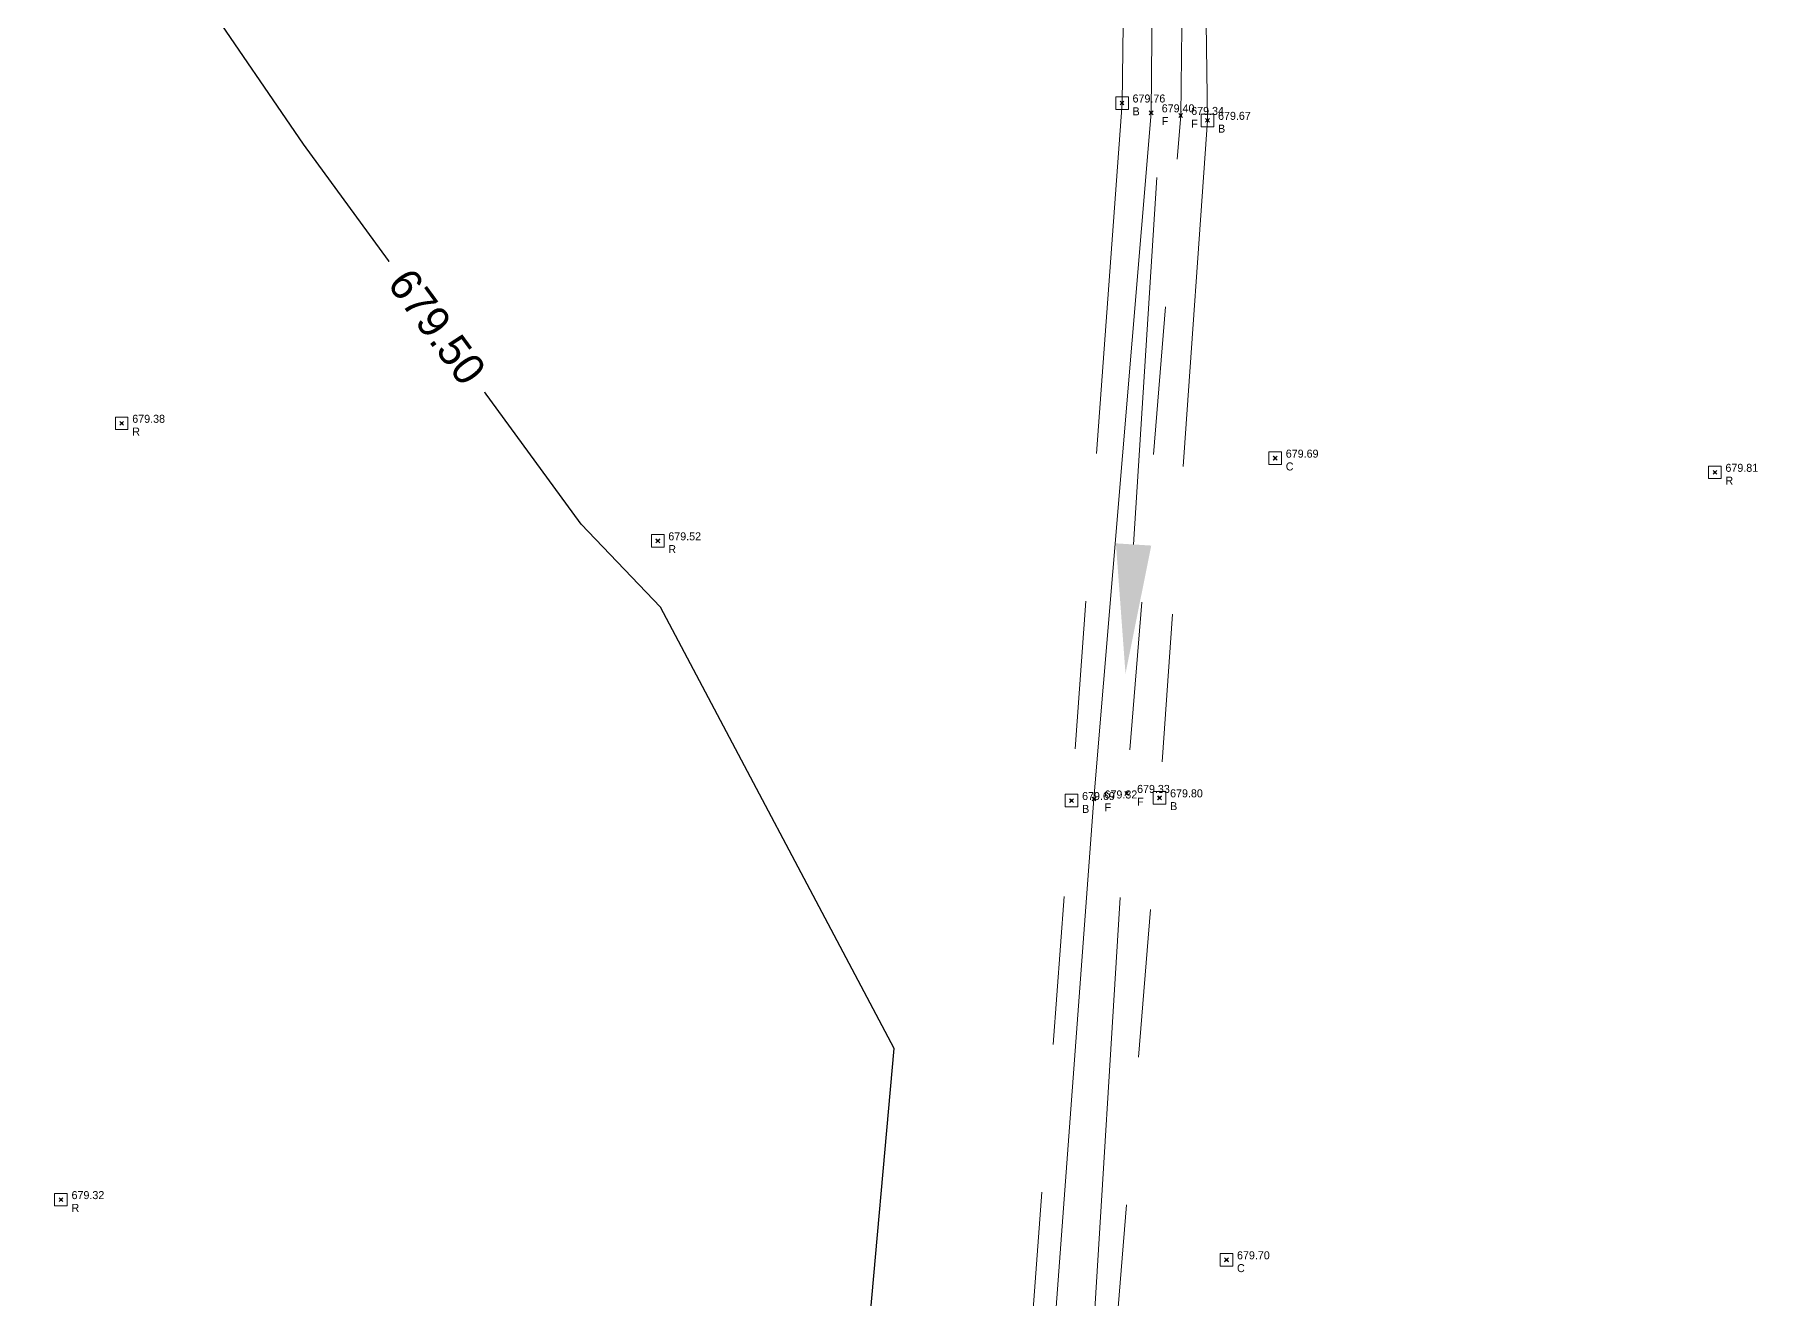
# Model space of a CAD drawing. Extents: x 350769 to 354978, y 6304672 to 6307963.
# Drawn here: x 352557.97 to 352585.43, y 6305733.57 to 6305753.64 of the extents above; entities that cross this region are included whole.
import ezdxf

# ---------------------------------------------------------------- set-up
doc = ezdxf.new("R2010")
doc.units = 0
doc.header["$PDMODE"] = 35
doc.header["$PDSIZE"] = 0.03
doc.linetypes.add('CONTINUOS', pattern=[0])
doc.linetypes.add('PHANTOM', pattern=[23.5, 11.75, -2.35, 2.35, -2.35, 2.35, -2.35])
doc.layers.get('0').update_dxf_attribs({"linetype": 'CONTINUOUS'})
doc.layers.get('Defpoints').update_dxf_attribs({"linetype": 'CONTINUOUS'})
for name, color, linetype in [('02_Geo ext_Acotamiento', 7, 'CONTINUOUS'), ('02_Geo ext_Geometria', 2, 'CONTINUOUS'), ('1-CANAL', 150, 'PHANTOM'), ('3-CANAL FDO', 141, 'PHANTOM'), ('3-CANAL_FDO', 4, 'CONTINUOUS'), ('C-TINN', 5, 'CONTINUOUS'), ('C-TOPO-MINR', 8, 'CONTINUOUS'), ('V-NODE DIC 2005', 4, 'CONTINUOUS'), ('V-NODE-TEXT DIC 2005', 2, 'CONTINUOUS')]:
    doc.layers.add(name, color=color, linetype=linetype)
doc.layers.add('0_ASD_TOPOGRAFIA_ELEMENTOS', color=9, linetype='CONTINUOS', lineweight=5, true_color=0xbdbdbd)
doc.styles.add('ROMANS', font='romans.shx', dxfattribs={"width": 0.65})
doc.dimstyles.new('Principal', dxfattribs={"dimscale": 0, "dimtxt": 2, "dimasz": 2, "dimexe": 1, "dimexo": 1, "dimtad": 1, "dimrnd": 0.05, "dimzin": 1, "dimtxsty": 'ROMANS', "dimcen": 2.5, "dimclrt": 2, "dimaunit": 2, "dimadec": 0, "dimazin": 0, "dimtfac": 1, "dimtmove": 0, "dimatfit": 3, "dimfxl": 1, "dimfxlon": 1, "dimarcsym": 0})

# ---------------------------------------------------------------- blocks, each defined once
blk = doc.blocks.new('*D990')
at = {"layer": '02_Geo ext_Geometria', "color": 0, "lineweight": -2, "transparency": 16777216}
blk.add_line((352576.022, 6306008.91), (352574.44, 6306014.447), dxfattribs=at)
at = {"layer": '02_Geo ext_Geometria', "color": 0, "transparency": 16777216}
blk.add_solid([(352574.6, 6306014.493), (352574.28, 6306014.401), (352574.165, 6306015.409)], dxfattribs=at)
at = {"layer": 'Defpoints', "color": 0, "transparency": 16777216}
for p in [(352574.165, 6306015.409), (352689.665, 6305611.165)]:
    blk.add_point(p, dxfattribs=at)
at = {"layer": '02_Geo ext_Geometria', "color": 2, "transparency": 16777216, "insert": (352576.282, 6306011.306), "char_height": 1, "attachment_point": 5, "rotation": 285.9455, "style": 'ROMANS'}
blk.add_mtext('R420,40', dxfattribs=at)
blk = doc.blocks.new('*D1163')
at = {"layer": '02_Geo ext_Acotamiento', "color": 0, "lineweight": -2, "transparency": 16777216}
blk.add_line((352570.503, 6306007.292), (352568.844, 6306012.806), dxfattribs=at)
at = {"layer": '02_Geo ext_Acotamiento', "color": 0, "transparency": 16777216}
blk.add_solid([(352569.004, 6306012.854), (352568.685, 6306012.758), (352568.556, 6306013.764)], dxfattribs=at)
at = {"layer": 'Defpoints', "color": 0, "transparency": 16777216}
for p in [(352568.556, 6306013.764), (352689.665, 6305611.165)]:
    blk.add_point(p, dxfattribs=at)
at = {"layer": '02_Geo ext_Acotamiento', "color": 2, "transparency": 16777216, "insert": (352570.729, 6306009.69), "char_height": 1, "attachment_point": 5, "rotation": 286.7422, "style": 'ROMANS'}
blk.add_mtext('R420,40', dxfattribs=at)
blk = doc.blocks.new('*D1236')
at = {"layer": '02_Geo ext_Acotamiento', "color": 0, "lineweight": -2, "transparency": 16777216}
blk.add_line((352474.045, 6305972.496), (352473.119, 6305978.179), dxfattribs=at)
at = {"layer": '02_Geo ext_Acotamiento', "color": 0, "transparency": 16777216}
blk.add_solid([(352473.283, 6305978.206), (352472.954, 6305978.153), (352472.958, 6305979.166)], dxfattribs=at)
at = {"layer": 'Defpoints', "color": 0, "transparency": 16777216}
for p in [(352472.958, 6305979.166), (352596.042, 6305224.025)]:
    blk.add_point(p, dxfattribs=at)
at = {"layer": '02_Geo ext_Acotamiento', "color": 2, "transparency": 16777216, "insert": (352474.582, 6305974.845), "char_height": 1, "attachment_point": 5, "rotation": 279.2575, "style": 'ROMANS'}
blk.add_mtext('R765,10', dxfattribs=at)
blk = doc.blocks.new('*D1284')
at = {"layer": '02_Geo ext_Acotamiento', "color": 0, "lineweight": -2, "transparency": 16777216}
blk.add_line((352572.304, 6306010.521), (352570.703, 6306016.052), dxfattribs=at)
at = {"layer": '02_Geo ext_Acotamiento', "color": 0, "transparency": 16777216}
blk.add_solid([(352570.863, 6306016.098), (352570.543, 6306016.005), (352570.425, 6306017.012)], dxfattribs=at)
at = {"layer": 'Defpoints', "color": 0, "transparency": 16777216}
for p in [(352570.425, 6306017.012), (352668.732, 6305677.436)]:
    blk.add_point(p, dxfattribs=at)
at = {"layer": '02_Geo ext_Acotamiento', "color": 2, "transparency": 16777216, "insert": (352572.556, 6306012.917), "char_height": 1, "attachment_point": 5, "rotation": 286.1456, "style": 'ROMANS'}
blk.add_mtext('R353,50', dxfattribs=at)
blk = doc.blocks.new('*D1285')
at = {"layer": '02_Geo ext_Acotamiento', "color": 0, "lineweight": -2, "transparency": 16777216}
blk.add_line((352571.708, 6306017.61), (352570.121, 6306023.145), dxfattribs=at)
at = {"layer": '02_Geo ext_Acotamiento', "color": 0, "transparency": 16777216}
blk.add_solid([(352570.282, 6306023.191), (352569.961, 6306023.099), (352569.846, 6306024.106)], dxfattribs=at)
at = {"layer": 'Defpoints', "color": 0, "transparency": 16777216}
for p in [(352569.846, 6306024.106), (352673.986, 6305660.762)]:
    blk.add_point(p, dxfattribs=at)
at = {"layer": '02_Geo ext_Acotamiento', "color": 2, "transparency": 16777216, "insert": (352571.966, 6306020.005), "char_height": 1, "attachment_point": 5, "rotation": 285.9932, "style": 'ROMANS'}
blk.add_mtext('R377,95', dxfattribs=at)
blk = doc.blocks.new('*U1327')
at = {"color": 0, "linetype": 'ByBlock', "lineweight": -2, "transparency": 16777216}
blk.add_point((0, 0), dxfattribs=at)
blk = doc.blocks.new('*U4052', base_point=(352576.636, 6305752.208))
at = {"layer": 'V-NODE-TEXT DIC 2005', "linetype": 'ByBlock', "char_height": 0.127}
for s, insert, attachment_point in [('679.67', (352576.803, 6305752.279), 4), ('B', (352576.803, 6305752.14), 1)]:
    blk.add_mtext(s, dxfattribs=dict(at, insert=insert, attachment_point=attachment_point))
blk = doc.blocks.new('*U4053', base_point=(352576.636, 6305752.208))
at = {"layer": 'V-NODE-TEXT DIC 2005', "color": 2, "lineweight": -2}
blk.add_blockref('*U4052', (352576.636, 6305752.208), dxfattribs=at)
blk = doc.blocks.new('*U4050', base_point=(352574.478, 6305741.415))
at = {"layer": 'V-NODE-TEXT DIC 2005', "linetype": 'ByBlock', "char_height": 0.127}
for s, insert, attachment_point in [('679.69', (352574.645, 6305741.486), 4), ('B', (352574.645, 6305741.347), 1)]:
    blk.add_mtext(s, dxfattribs=dict(at, insert=insert, attachment_point=attachment_point))
blk = doc.blocks.new('*U4051', base_point=(352574.478, 6305741.415))
at = {"layer": 'V-NODE-TEXT DIC 2005', "color": 2, "lineweight": -2}
blk.add_blockref('*U4050', (352574.478, 6305741.415), dxfattribs=at)
blk = doc.blocks.new('*U4042', base_point=(352575.875, 6305741.458))
at = {"layer": 'V-NODE-TEXT DIC 2005', "linetype": 'ByBlock', "char_height": 0.127}
for s, insert, attachment_point in [('679.80', (352576.042, 6305741.529), 4), ('B', (352576.042, 6305741.39), 1)]:
    blk.add_mtext(s, dxfattribs=dict(at, insert=insert, attachment_point=attachment_point))
blk = doc.blocks.new('*U4043', base_point=(352575.875, 6305741.458))
at = {"layer": 'V-NODE-TEXT DIC 2005', "color": 2, "lineweight": -2}
blk.add_blockref('*U4042', (352575.875, 6305741.458), dxfattribs=at)
blk = doc.blocks.new('*U4038', base_point=(352575.279, 6305752.483))
at = {"layer": 'V-NODE-TEXT DIC 2005', "linetype": 'ByBlock', "char_height": 0.127}
for s, insert, attachment_point in [('679.76', (352575.446, 6305752.554), 4), ('B', (352575.446, 6305752.415), 1)]:
    blk.add_mtext(s, dxfattribs=dict(at, insert=insert, attachment_point=attachment_point))
blk = doc.blocks.new('*U4039', base_point=(352575.279, 6305752.483))
at = {"layer": 'V-NODE-TEXT DIC 2005', "color": 2, "lineweight": -2}
blk.add_blockref('*U4038', (352575.279, 6305752.483), dxfattribs=at)
blk = doc.blocks.new('*U3974', base_point=(352576.938, 6305734.129))
at = {"layer": 'V-NODE-TEXT DIC 2005', "linetype": 'ByBlock', "char_height": 0.127}
for s, insert, attachment_point in [('679.70', (352577.105, 6305734.2), 4), ('C', (352577.105, 6305734.061), 1)]:
    blk.add_mtext(s, dxfattribs=dict(at, insert=insert, attachment_point=attachment_point))
blk = doc.blocks.new('*U3975', base_point=(352576.938, 6305734.129))
at = {"layer": 'V-NODE-TEXT DIC 2005', "color": 2, "lineweight": -2}
blk.add_blockref('*U3974', (352576.938, 6305734.129), dxfattribs=at)
blk = doc.blocks.new('*U3972', base_point=(352577.711, 6305746.849))
at = {"layer": 'V-NODE-TEXT DIC 2005', "linetype": 'ByBlock', "char_height": 0.127}
for s, insert, attachment_point in [('679.69', (352577.878, 6305746.92), 4), ('C', (352577.878, 6305746.781), 1)]:
    blk.add_mtext(s, dxfattribs=dict(at, insert=insert, attachment_point=attachment_point))
blk = doc.blocks.new('*U3973', base_point=(352577.711, 6305746.849))
at = {"layer": 'V-NODE-TEXT DIC 2005', "color": 2, "lineweight": -2}
blk.add_blockref('*U3972', (352577.711, 6305746.849), dxfattribs=at)
blk = doc.blocks.new('*U3812', base_point=(352575.742, 6305752.327))
at = {"layer": 'V-NODE-TEXT DIC 2005', "linetype": 'ByBlock', "char_height": 0.127}
for s, insert, attachment_point in [('679.40', (352575.909, 6305752.398), 4), ('F', (352575.909, 6305752.259), 1)]:
    blk.add_mtext(s, dxfattribs=dict(at, insert=insert, attachment_point=attachment_point))
blk = doc.blocks.new('*U3813', base_point=(352575.742, 6305752.327))
at = {"layer": 'V-NODE-TEXT DIC 2005', "color": 2, "lineweight": -2}
blk.add_blockref('*U3812', (352575.742, 6305752.327), dxfattribs=at)
blk = doc.blocks.new('*U3810', base_point=(352576.21, 6305752.286))
at = {"layer": 'V-NODE-TEXT DIC 2005', "linetype": 'ByBlock', "char_height": 0.127}
for s, insert, attachment_point in [('679.34', (352576.377, 6305752.357), 4), ('F', (352576.377, 6305752.218), 1)]:
    blk.add_mtext(s, dxfattribs=dict(at, insert=insert, attachment_point=attachment_point))
blk = doc.blocks.new('*U3811', base_point=(352576.21, 6305752.286))
at = {"layer": 'V-NODE-TEXT DIC 2005', "color": 2, "lineweight": -2}
blk.add_blockref('*U3810', (352576.21, 6305752.286), dxfattribs=at)
blk = doc.blocks.new('*U3808', base_point=(352574.834, 6305741.44))
at = {"layer": 'V-NODE-TEXT DIC 2005', "linetype": 'ByBlock', "char_height": 0.127}
for s, insert, attachment_point in [('679.32', (352575.001, 6305741.511), 4), ('F', (352575.001, 6305741.372), 1)]:
    blk.add_mtext(s, dxfattribs=dict(at, insert=insert, attachment_point=attachment_point))
blk = doc.blocks.new('*U3809', base_point=(352574.834, 6305741.44))
at = {"layer": 'V-NODE-TEXT DIC 2005', "color": 2, "lineweight": -2}
blk.add_blockref('*U3808', (352574.834, 6305741.44), dxfattribs=at)
blk = doc.blocks.new('*U3806', base_point=(352575.351, 6305741.528))
at = {"layer": 'V-NODE-TEXT DIC 2005', "linetype": 'ByBlock', "char_height": 0.127}
for s, insert, attachment_point in [('679.33', (352575.518, 6305741.599), 4), ('F', (352575.518, 6305741.46), 1)]:
    blk.add_mtext(s, dxfattribs=dict(at, insert=insert, attachment_point=attachment_point))
blk = doc.blocks.new('*U3807', base_point=(352575.351, 6305741.528))
at = {"layer": 'V-NODE-TEXT DIC 2005', "color": 2, "lineweight": -2}
blk.add_blockref('*U3806', (352575.351, 6305741.528), dxfattribs=at)
blk = doc.blocks.new('*U3088', base_point=(352567.911, 6305745.536))
at = {"layer": 'V-NODE-TEXT DIC 2005', "linetype": 'ByBlock', "char_height": 0.127}
for s, insert, attachment_point in [('679.52', (352568.078, 6305745.607), 4), ('R', (352568.078, 6305745.468), 1)]:
    blk.add_mtext(s, dxfattribs=dict(at, insert=insert, attachment_point=attachment_point))
blk = doc.blocks.new('*U3089', base_point=(352567.911, 6305745.536))
at = {"layer": 'V-NODE-TEXT DIC 2005', "color": 2, "lineweight": -2}
blk.add_blockref('*U3088', (352567.911, 6305745.536), dxfattribs=at)
blk = doc.blocks.new('*U3078', base_point=(352559.403, 6305747.4))
at = {"layer": 'V-NODE-TEXT DIC 2005', "linetype": 'ByBlock', "char_height": 0.127}
for s, insert, attachment_point in [('679.38', (352559.57, 6305747.471), 4), ('R', (352559.57, 6305747.332), 1)]:
    blk.add_mtext(s, dxfattribs=dict(at, insert=insert, attachment_point=attachment_point))
blk = doc.blocks.new('*U3079', base_point=(352559.403, 6305747.4))
at = {"layer": 'V-NODE-TEXT DIC 2005', "color": 2, "lineweight": -2}
blk.add_blockref('*U3078', (352559.403, 6305747.4), dxfattribs=at)
blk = doc.blocks.new('*U3076', base_point=(352558.44, 6305735.082))
at = {"layer": 'V-NODE-TEXT DIC 2005', "linetype": 'ByBlock', "char_height": 0.127}
for s, insert, attachment_point in [('679.32', (352558.607, 6305735.153), 4), ('R', (352558.607, 6305735.014), 1)]:
    blk.add_mtext(s, dxfattribs=dict(at, insert=insert, attachment_point=attachment_point))
blk = doc.blocks.new('*U3077', base_point=(352558.44, 6305735.082))
at = {"layer": 'V-NODE-TEXT DIC 2005', "color": 2, "lineweight": -2}
blk.add_blockref('*U3076', (352558.44, 6305735.082), dxfattribs=at)
blk = doc.blocks.new('*U2628', base_point=(352584.689, 6305746.624))
at = {"layer": 'V-NODE-TEXT DIC 2005', "linetype": 'ByBlock', "char_height": 0.127}
for s, insert, attachment_point in [('679.81', (352584.856, 6305746.695), 4), ('R', (352584.856, 6305746.556), 1)]:
    blk.add_mtext(s, dxfattribs=dict(at, insert=insert, attachment_point=attachment_point))
blk = doc.blocks.new('*U2629', base_point=(352584.689, 6305746.624))
at = {"layer": 'V-NODE-TEXT DIC 2005', "color": 2, "lineweight": -2}
blk.add_blockref('*U2628', (352584.689, 6305746.624), dxfattribs=at)
blk = doc.blocks.new('TOPOGRAFIA')
at = {"layer": '1-CANAL', "lineweight": 0, "true_color": 0xbdbdbd}
blk.add_hatch(color=9, dxfattribs=at).paths.add_polyline_path([(390575.135, 6302745.566), (390575.287, 6302743.498), (390575.696, 6302745.531)])
at = {"layer": '1-CANAL', "color": 9, "lineweight": 0, "true_color": 0xbdbdbd, "flags": 128}
for points in [[(390567.787, 6302629.727), (390568.793, 6302640.353), (390569.503, 6302651.739), (390570.033, 6302661.873), (390570.34, 6302672.528), (390570.92, 6302683.642), (390571.385, 6302692.94), (390572.206, 6302702.09), (390572.491, 6302712.168), (390573.178, 6302721.782), (390573.739, 6302732.321), (390574.43, 6302741.485), (390575.232, 6302752.552), (390575.303, 6302758.186), (390573.072, 6302758.741), (390565.731, 6302762.63), (390558.774, 6302762.052), (390549.097, 6302759.46), (390540.056, 6302756.523), (390530.957, 6302754.646), (390519.837, 6302751.496), (390509.631, 6302748.296), (390499.766, 6302744.712), (390490.284, 6302741.391), (390477.589, 6302736.731), (390469.698, 6302733.787), (390460.923, 6302731.042), (390452.374, 6302728.107), (390438.311, 6302722.869), (390431.422, 6302718.409), (390419.91, 6302710.977), (390412.117, 6302707.007), (390402.106, 6302701.336), (390395.117, 6302696.907), (390381.316, 6302693.365), (390369.866, 6302691.898), (390358.977, 6302690.522), (390351.003, 6302689.869), (390338.841, 6302688.974), (390330.387, 6302688.811), (390318.293, 6302688.652), (390310.613, 6302688.12), (390310.097, 6302689.409), (390318.134, 6302689.995), (390330.169, 6302689.859), (390338.592, 6302690.268), (390350.911, 6302691.365), (390358.441, 6302692.052), (390369.602, 6302693.031), (390381.494, 6302694.408), (390394.454, 6302697.809), (390401.441, 6302702.027), (390411.517, 6302708.091), (390419.432, 6302711.748), (390430.822, 6302719.202), (390437.823, 6302723.766), (390451.878, 6302729.106), (390460.597, 6302731.881), (390469.278, 6302734.632), (390477.218, 6302737.629), (390489.928, 6302742.229), (390499.382, 6302745.508), (390509.312, 6302749.089), (390519.62, 6302752.392), (390530.723, 6302755.531), (390539.654, 6302757.751), (390548.71, 6302760.578), (390558.851, 6302763.211), (390565.636, 6302763.686), (390573.601, 6302759.59), (390575.339, 6302759.411), (390576.082, 6302766.593), (390577.196, 6302775.886), (390577.943, 6302782.884), (390578.269, 6302790.104), (390579.967, 6302802.039), (390581.351, 6302810.063)], [(390569.681, 6302629.487), (390570.545, 6302640.312), (390571.01, 6302651.687), (390571.712, 6302663.08), (390572.102, 6302673.085), (390572.479, 6302683.679), (390572.841, 6302693.604), (390573.518, 6302702.814), (390573.811, 6302711.601), (390574.548, 6302721.656), (390575.088, 6302732.417), (390575.827, 6302741.527), (390576.589, 6302752.278), (390576.502, 6302758.278)], [(390575.782, 6302751.373), (390575.416, 6302745.548)]]:
    blk.add_lwpolyline(points, dxfattribs=at)
at = {"layer": '3-CANAL FDO', "color": 9, "lineweight": 0, "true_color": 0xbdbdbd, "flags": 128}
blk.add_lwpolyline([(390581.391, 6302809.883), (390581.648, 6302809.84), (390580.597, 6302802.1), (390578.953, 6302790.06), (390578.573, 6302782.649), (390577.794, 6302776.029), (390576.851, 6302766.557), (390576.235, 6302757.793), (390576.163, 6302752.355), (390575.303, 6302741.598), (390574.73, 6302732.303), (390574.058, 6302722.337), (390573.288, 6302711.952), (390572.963, 6302702.75), (390572.33, 6302693.805), (390571.773, 6302683.857), (390571.472, 6302673.225), (390571.091, 6302663.238), (390570.478, 6302651.661), (390569.974, 6302640.163), (390568.971, 6302629.597)], dxfattribs=at)
at = {"layer": '3-CANAL_FDO', "color": 9, "lineweight": 0, "true_color": 0xbdbdbd}
blk.add_lwpolyline([(390530.973, 6302754.926), (390540.132, 6302756.904), (390548.804, 6302759.814), (390558.607, 6302762.282), (390565.668, 6302763.03), (390573.135, 6302758.977), (390575.664, 6302758.341), (390575.744, 6302757.782), (390575.695, 6302752.397), (390574.786, 6302741.51), (390574.1, 6302732.304), (390573.507, 6302721.774), (390572.807, 6302712.052), (390572.413, 6302702.253), (390571.665, 6302693.05), (390571.194, 6302683.608), (390570.572, 6302672.578), (390570.443, 6302661.851), (390569.902, 6302651.795), (390569.109, 6302640.558)], dxfattribs=at)
at = {"layer": 'C-TINN', "color": 9, "linetype": 'Continuous', "lineweight": 0, "true_color": 0xbdbdbd}
for points, elevation in [([(390575.132, 6302752.452), (390575.132, 6302752.652), (390575.332, 6302752.652), (390575.332, 6302752.452), (390575.132, 6302752.452)], 679.76), ([(390576.489, 6302752.178), (390576.489, 6302752.378), (390576.689, 6302752.378), (390576.689, 6302752.178), (390576.489, 6302752.178)], 679.67), ([(390559.255, 6302747.371), (390559.255, 6302747.571), (390559.455, 6302747.571), (390559.455, 6302747.371), (390559.255, 6302747.371)], 679.38), ([(390577.563, 6302746.818), (390577.563, 6302747.018), (390577.763, 6302747.018), (390577.763, 6302746.818), (390577.563, 6302746.818)], 679.69), ([(390584.542, 6302746.593), (390584.542, 6302746.793), (390584.742, 6302746.793), (390584.742, 6302746.593), (390584.542, 6302746.593)], 679.81), ([(390567.764, 6302745.505), (390567.764, 6302745.705), (390567.964, 6302745.705), (390567.964, 6302745.505), (390567.764, 6302745.505)], 679.52), ([(390574.33, 6302741.385), (390574.33, 6302741.585), (390574.53, 6302741.585), (390574.53, 6302741.385), (390574.33, 6302741.385)], 679.69), ([(390575.727, 6302741.427), (390575.727, 6302741.627), (390575.927, 6302741.627), (390575.927, 6302741.427), (390575.727, 6302741.427)], 679.8), ([(390558.291, 6302735.052), (390558.291, 6302735.252), (390558.491, 6302735.252), (390558.491, 6302735.052), (390558.291, 6302735.052)], 679.32), ([(390576.79, 6302734.099), (390576.79, 6302734.299), (390576.99, 6302734.299), (390576.99, 6302734.099), (390576.79, 6302734.099)], 679.7)]:
    blk.add_lwpolyline(points, dxfattribs=dict(at, elevation=elevation))
for p in [(390575.232, 6302752.552, 679.76), (390576.589, 6302752.278, 679.67), (390559.355, 6302747.471, 679.38), (390577.663, 6302746.918, 679.69), (390584.642, 6302746.693, 679.81), (390567.864, 6302745.605, 679.52), (390574.43, 6302741.485, 679.69), (390575.827, 6302741.527, 679.8), (390558.391, 6302735.152, 679.32), (390576.89, 6302734.199, 679.7)]:
    blk.add_point(p, dxfattribs=at)
at = {"layer": 'C-TOPO-MINR', "color": 9, "linetype": 'Continuous', "lineweight": -3, "true_color": 0xbdbdbd, "elevation": 679.5}
blk.add_lwpolyline([(390571.177, 6302732.645), (390571.616, 6302737.553), (390567.905, 6302744.555), (390566.648, 6302745.872), (390562.239, 6302751.902), (390559.1, 6302756.499), (390555.321, 6302760.916), (390558.827, 6302761.966), (390558.942, 6302762.066), (390558.799, 6302762.438), (390555.048, 6302762.224), (390556.549, 6302764.218), (390556.773, 6302769.7), (390557.073, 6302770.022), (390557.117, 6302770.141), (390561.755, 6302773.35), (390557.394, 6302772.058), (390556.947, 6302771.889), (390548.773, 6302771.929), (390547.317, 6302771.854), (390540.791, 6302769.076), (390537.798, 6302768.232), (390533.983, 6302767.621)], dxfattribs=at)
at = {"layer": 'V-NODE DIC 2005', "color": 9, "lineweight": 0, "true_color": 0xbdbdbd, "rotation": 359.9963883938062}
for p in [(390575.232, 6302752.553), (390575.695, 6302752.397), (390576.163, 6302752.356), (390576.589, 6302752.278), (390559.356, 6302747.471), (390577.664, 6302746.918), (390584.642, 6302746.693), (390567.864, 6302745.606), (390574.431, 6302741.485), (390574.787, 6302741.51), (390575.304, 6302741.598), (390575.828, 6302741.528), (390558.392, 6302735.153), (390576.89, 6302734.198)]:
    blk.add_blockref('*U1327', p, dxfattribs=at)
at = {"layer": 'V-NODE-TEXT DIC 2005', "color": 9, "lineweight": 0, "true_color": 0xbdbdbd, "rotation": 359.9963883938062}
for name, p in [('*U4039', (390575.232, 6302752.553)), ('*U3813', (390575.695, 6302752.397)), ('*U3811', (390576.163, 6302752.356)), ('*U4053', (390576.589, 6302752.278)), ('*U3079', (390559.356, 6302747.471)), ('*U3973', (390577.664, 6302746.918)), ('*U2629', (390584.642, 6302746.693)), ('*U3089', (390567.864, 6302745.606)), ('*U4051', (390574.431, 6302741.485)), ('*U3809', (390574.787, 6302741.51)), ('*U3807', (390575.304, 6302741.598)), ('*U4043', (390575.828, 6302741.528)), ('*U3077', (390558.392, 6302735.153)), ('*U3975', (390576.89, 6302734.198))]:
    blk.add_blockref(name, p, dxfattribs=at)
at = {"layer": 'C-TOPO-MINR', "color": 9, "linetype": 'Continuous', "lineweight": 0, "true_color": 0xbdbdbd, "insert": (390564.359, 6302749.003, 679.5), "char_height": 0.5, "width": 2.50095, "attachment_point": 5, "rotation": 306.1759, "bg_fill": 3, "box_fill_scale": 1.0635, "bg_fill_color": 9, "bg_fill_true_color": 13158600, "bg_fill_transparency": 0}
blk.add_mtext('679.50', dxfattribs=at)

msp = doc.modelspace()

# ---------------------------------------------------------------- dimensions: what is measured, and where the dimension line sits
at = {"layer": '02_Geo ext_Acotamiento'}
for center, mpoint, override, picture, middle in [((352673.986, 6305660.762), (352569.846, 6306024.106), {"dimscale": 0, "dimfxl": 0.22}, '*D1285', (352571.093, 6306019.755)), ((352668.732, 6305677.436), (352570.425, 6306017.012), {"dimscale": 0, "dimfxl": 0.22}, '*D1284', (352571.684, 6306012.664)), ((352689.665, 6305611.165), (352568.556, 6306013.764), {"dimscale": 0, "dimaunit": 0, "dimfxl": 0.22, "dimarcsym": 1}, '*D1163', (352569.86, 6306009.429)), ((352596.042, 6305224.025), (352472.958, 6305979.166), {"dimscale": 0, "dimaunit": 0, "dimfxl": 0.22, "dimarcsym": 1}, '*D1236', (352473.686, 6305974.698))]:
    dim = msp.add_radius_dim(center=center, mpoint=mpoint, dimstyle='Principal', override=override, dxfattribs=at)
    dim.commit()
    dim.dimension.update_dxf_attribs({"geometry": picture, "text_midpoint": middle, "dimtype": 164})
at = {"layer": '02_Geo ext_Geometria'}
dim = msp.add_radius_dim(center=(352689.665, 6305611.165), mpoint=(352574.165, 6306015.409), dimstyle='Principal', override={"dimscale": 0, "dimaunit": 0, "dimfxl": 0.22, "dimarcsym": 1}, dxfattribs=at)
dim.commit()
dim.dimension.update_dxf_attribs({"geometry": '*D990', "text_midpoint": (352575.409, 6306011.056), "dimtype": 164})

# ---------------------------------------------------------------- next in the draw order: block references
at = {"layer": '0_ASD_TOPOGRAFIA_ELEMENTOS', "color": 30, "true_color": 0xf26507}
msp.add_blockref('TOPOGRAFIA', (-38000, 3000), dxfattribs=at)

doc.saveas('drawing.dxf')
